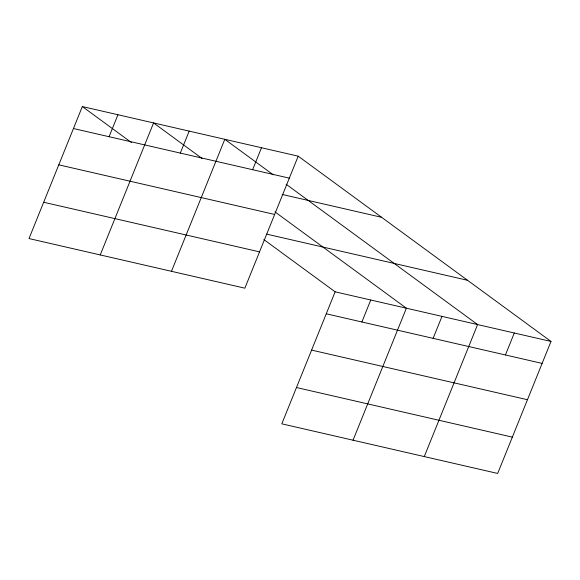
<?xml version="1.0" encoding="UTF-8"?>
<svg xmlns="http://www.w3.org/2000/svg" width="580" height="580" viewBox="0 0 580 580"><rect width="100%" height="100%" fill="white"/><g stroke="black" fill="none" stroke-linecap="round" stroke-linejoin="round"><path stroke-width="0.87" d="M82.331 106.553L29 238.561L244.862 288.18L298.192 156.172L82.331 106.553L131.537 142.607M109.076 136.713L117.95 114.738M100.231 254.939L153.569 122.931L202.057 158.463M180.307 153.084L189.181 131.116M171.47 271.31L224.801 139.301L273.289 174.834M252.619 169.708L261.5 147.733M263.835 239.569L335.138 291.82L281.808 423.828L497.669 473.447L551 341.439L298.192 156.172M361.884 321.98L370.758 300.005M353.039 440.205L406.377 308.197L274.956 211.888M433.115 338.35L441.989 316.383M424.27 456.576L477.608 324.568L286.121 184.244M505.426 354.974L514.3 333M73.457 128.528L289.318 178.14M282.17 194.452L381.618 217.311M58.79 164.836L274.644 214.455M266.481 234.081L467.574 280.299M43.674 202.253L259.528 251.865M335.138 291.82L551 341.439M326.264 313.794L542.126 363.406M311.59 350.102L527.452 399.721M296.474 387.52L512.336 437.132"/></g></svg>
